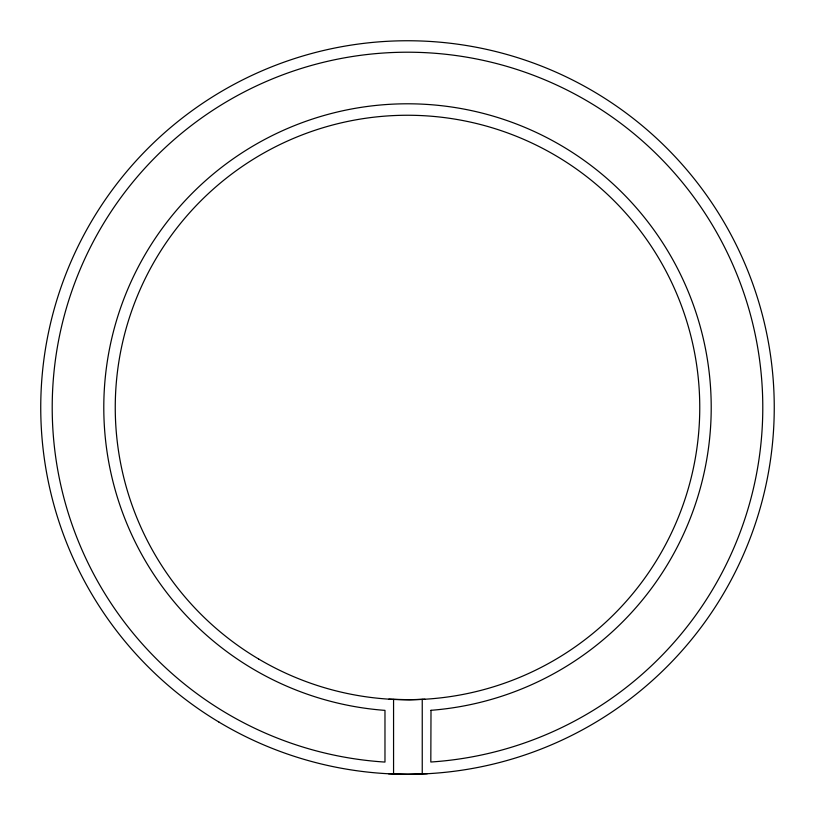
<?xml version="1.0" encoding="UTF-8"?>
<svg xmlns="http://www.w3.org/2000/svg" width="815" height="815" viewBox="0 0 815 815"><rect width="100%" height="100%" fill="white"/><g stroke="black" fill="none" stroke-linecap="round" stroke-linejoin="round"><path stroke-width="1.22" d="M424.972 699.229L409.507 699.749L388.887 699.158M427.315 773.71L407.897 774.25L388.49 773.761M422.241 699.372L422.241 773.944M393.564 699.413L393.564 773.975M431.003 710.303L430.819 762.015L432.948 761.872A355.289 355.289 0 0 0 710.721 222.332A355.289 355.289 0 0 0 103.872 222.994A355.289 355.289 0 0 0 382.826 761.933L384.975 762.066L384.975 710.364L382.805 710.211A303.72 303.72 0 0 1 148.9 248.229A303.72 303.72 0 0 1 666.721 249.237A303.72 303.72 0 0 1 431.003 710.303M218.889 722.039A366.75 366.75 0 0 0 774.199 413.572A366.75 366.75 0 0 0 229.412 86.889A366.75 366.75 0 0 0 218.889 722.039M258.65 659.009A292.259 292.259 0 0 0 699.739 410.648A292.259 292.259 0 0 0 264.111 152.843A292.259 292.259 0 0 0 258.65 659.009"/></g></svg>
